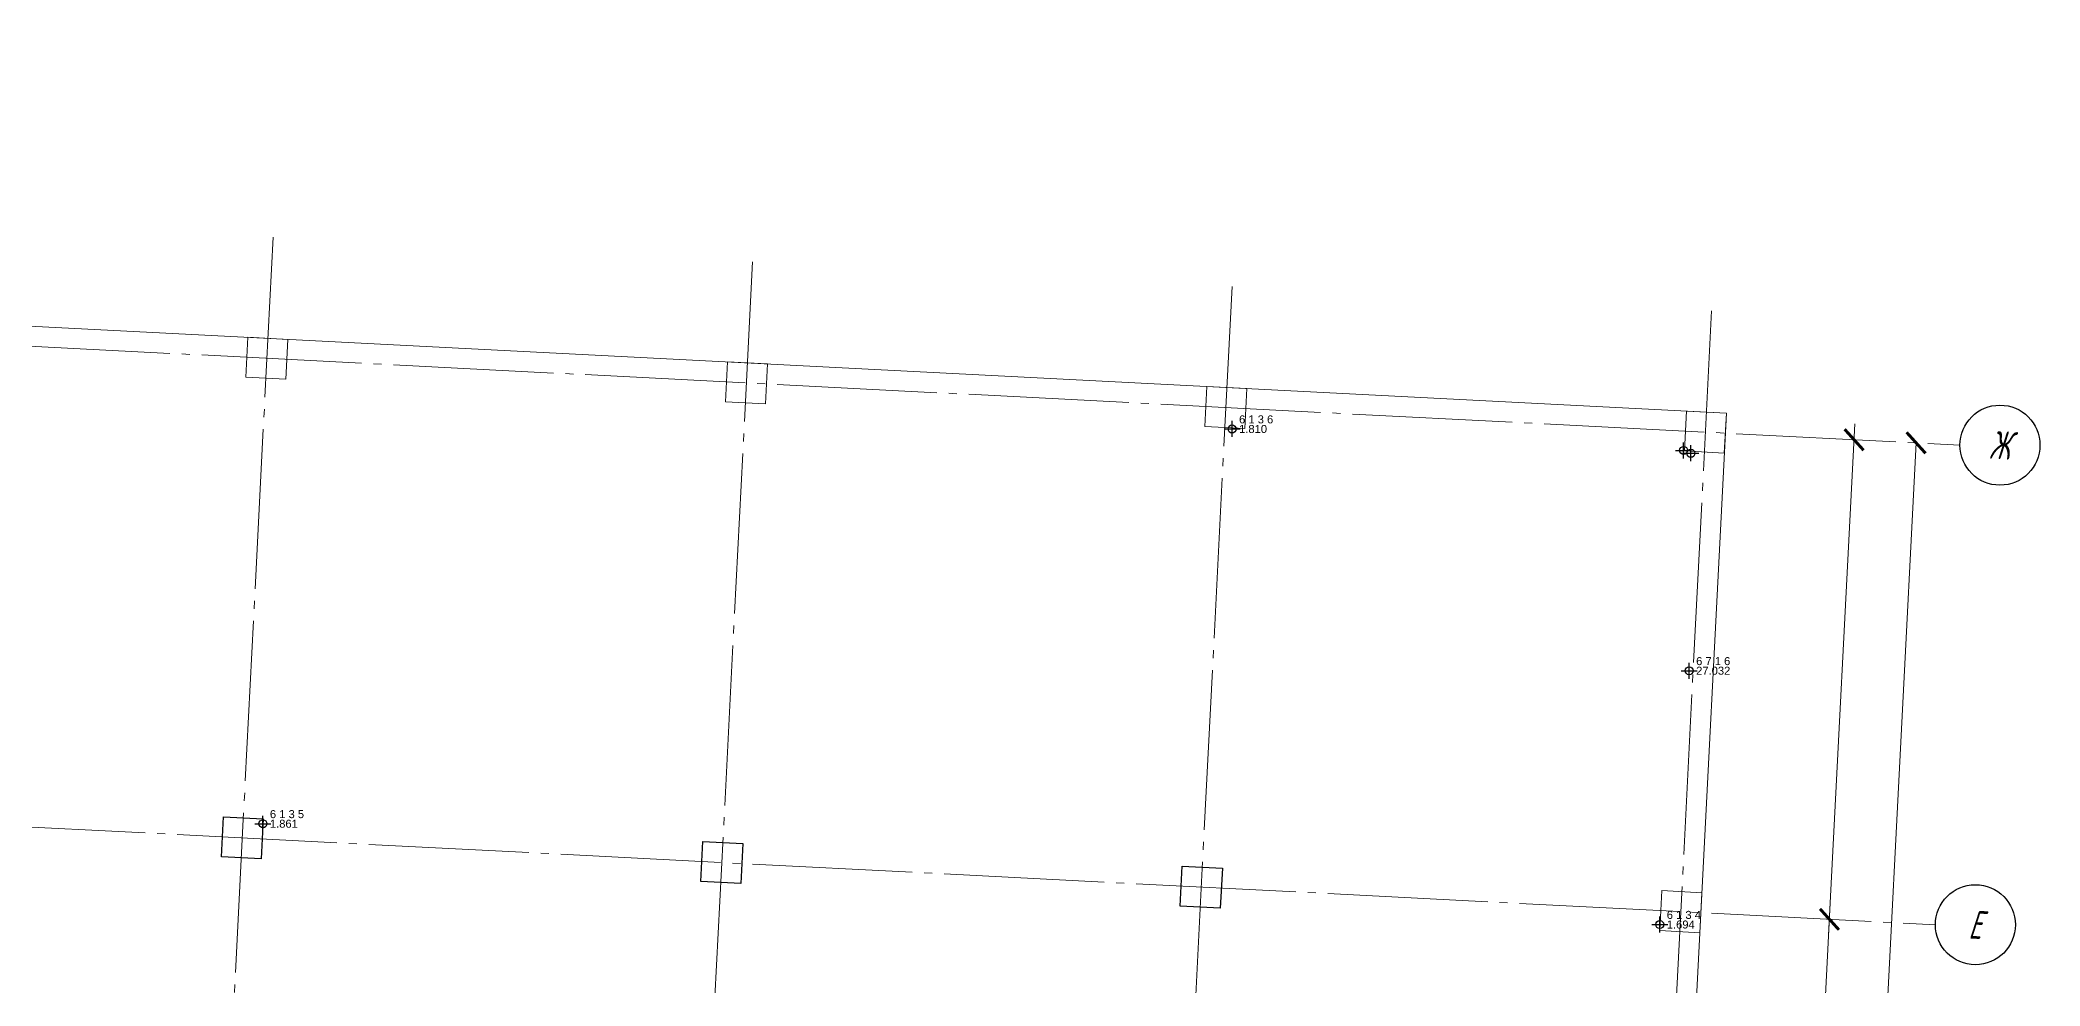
# Model space of a CAD drawing. Header units: millimetres. Extents: x -21314 to -21213, y 38223 to 38274.
# Drawn here: x -21238.13 to -21213.14, y 38255.39 to 38267.21 of the extents above; entities that cross this region are included whole.
import ezdxf
from ezdxf.enums import TextEntityAlignment as Align

# ---------------------------------------------------------------- set-up
doc = ezdxf.new("R2010")
doc.units = ezdxf.units.MM
doc.header["$PDMODE"] = 34
doc.header["$PDSIZE"] = 0.1
doc.linetypes.add('HIDDEN2', pattern=[4.7625, 3.175, -1.5875])
doc.linetypes.add('ГОСТ 2.303 5', pattern=[24, 20, -1.5, 1, -1.5])
for name, color, linetype, lineweight in [('ка', 7, 'Continuous', 30), ('КЖ_колонны', 7, 'Continuous', 15), ('СПДС_ОСИ', 1, 'ГОСТ 2.303 5', 15), ('СПДС_РАЗМЕРЫ', 152, 'Continuous', 25)]:
    doc.layers.add(name, color=color, linetype=linetype, lineweight=lineweight)
for name, color, linetype in [('КЖ_опалубка стен', 7, 'Continuous'), ('Номер_cw_GPT', 7, 'Continuous'), ('Номер_GRO', 7, 'Continuous'), ('Отметка_cw_GPT', 7, 'Continuous'), ('Отметка_GRO', 7, 'Continuous'), ('Пикет_cw_GPT', 7, 'Continuous'), ('Пикет_GRO', 7, 'Continuous')]:
    doc.layers.add(name, color=color, linetype=linetype)
doc.styles.add('AxeAndPointZ', font='arial.ttf')
doc.styles.get("Standard").update_dxf_attribs({"font": 'arial.ttf'})
doc.styles.add('ГОСТ 2.304', font='', dxfattribs={"width": 0.8, "oblique": 15})
doc.styles.get('ГОСТ 2.304').set_extended_font_data('GOST 2.304 type A')

# ---------------------------------------------------------------- blocks, each defined once
blk = doc.blocks.new('_ArchTick')
at = {"color": 0, "linetype": 'ByBlock', "const_width": 0.15}
blk.add_lwpolyline([(-0.5, -0.5), (0.5, 0.5)], dxfattribs=at)
blk = doc.blocks.new('т34р5и4')
at = {"layer": 'КЖ_колонны'}
for p, q in [((-21235.556, 38262.993), (-21235.531, 38263.493)), ((-21235.531, 38263.493), (-21235.031, 38263.467)), ((-21235.031, 38263.467), (-21235.057, 38262.968)), ((-21235.057, 38262.968), (-21235.556, 38262.993)), ((-21229.564, 38262.686), (-21229.539, 38263.185)), ((-21229.539, 38263.185), (-21229.039, 38263.16)), ((-21229.039, 38263.16), (-21229.065, 38262.661)), ((-21223.572, 38262.379), (-21223.546, 38262.878)), ((-21223.546, 38262.878), (-21223.047, 38262.853)), ((-21223.047, 38262.853), (-21223.073, 38262.353)), ((-21229.065, 38262.661), (-21229.564, 38262.686)), ((-21217.58, 38262.072), (-21217.554, 38262.571)), ((-21217.554, 38262.571), (-21217.055, 38262.545)), ((-21217.055, 38262.545), (-21217.081, 38262.046)), ((-21223.073, 38262.353), (-21223.572, 38262.379)), ((-21217.081, 38262.046), (-21217.58, 38262.072)), ((-21217.887, 38256.08), (-21217.861, 38256.579)), ((-21217.861, 38256.579), (-21217.362, 38256.553)), ((-21217.362, 38256.553), (-21217.388, 38256.054)), ((-21217.388, 38256.054), (-21217.887, 38256.08))]:
    blk.add_line(p, q, dxfattribs=at)
at = {"layer": 'КЖ_опалубка стен', "linetype": 'HIDDEN2', "ltscale": 100}
for p, q in [((-21235.863, 38257.001), (-21235.838, 38257.5)), ((-21235.838, 38257.5), (-21235.339, 38257.475)), ((-21235.339, 38257.475), (-21235.364, 38256.976)), ((-21229.871, 38256.694), (-21229.846, 38257.193)), ((-21229.846, 38257.193), (-21229.346, 38257.168)), ((-21235.364, 38256.976), (-21235.863, 38257.001)), ((-21229.346, 38257.168), (-21229.372, 38256.668)), ((-21229.372, 38256.668), (-21229.871, 38256.694)), ((-21223.879, 38256.387), (-21223.854, 38256.886)), ((-21223.854, 38256.886), (-21223.354, 38256.861)), ((-21223.354, 38256.861), (-21223.38, 38256.361)), ((-21223.38, 38256.361), (-21223.879, 38256.387))]:
    blk.add_line(p, q, dxfattribs=at)
at = {"layer": 'СПДС_ОСИ', "linetype": 'ГОСТ 2.303 5', "lineweight": 15, "ltscale": 0.1}
for points in [[(-21310.911, 38267.107), (-21310.411, 38267.081), (-21214.136, 38262.145)], [(-21235.216, 38264.743), (-21237.273, 38224.631), (-21237.298, 38224.131)], [(-21229.224, 38264.436), (-21231.28, 38224.324), (-21231.306, 38223.824)], [(-21223.232, 38264.129), (-21225.288, 38224.016), (-21225.314, 38223.517)], [(-21217.24, 38263.822), (-21219.234, 38224.926), (-21219.234, 38224.926)], [(-21311.218, 38261.114), (-21310.719, 38261.089), (-21214.443, 38256.153)]]:
    blk.add_lwpolyline(points, dxfattribs=at)
at = {"layer": 'СПДС_ОСИ', "linetype": 'Continuous', "lineweight": 25, "ltscale": 100}
for centre in [(-21213.636, 38262.145), (-21213.943, 38256.153)]:
    blk.add_circle(centre, 0.5, dxfattribs=at)
at = {"layer": 'СПДС_РАЗМЕРЫ', "lineweight": 15, "ltscale": 100}
for p, q in [((-21215.449, 38262.413), (-21215.777, 38256.021)), ((-21214.684, 38262.174), (-21216.527, 38226.221)), ((-21215.756, 38256.421), (-21216.084, 38250.029))]:
    blk.add_line(p, q, dxfattribs=at)
at = {"layer": 'СПДС_РАЗМЕРЫ', "lineweight": 15, "xscale": 0.2500000000000001, "yscale": 0.2500000000000001, "zscale": 0.2500000000000001}
for p, rotation in [((-21215.459, 38262.213), 267.0653760668869), ((-21215.459, 38262.213), 87.06537606688698), ((-21214.684, 38262.174), 87.06537606688698), ((-21215.767, 38256.221), 267.065376066887), ((-21215.767, 38256.221), 87.06537606688698)]:
    blk.add_blockref('_ArchTick', p, dxfattribs=dict(at, rotation=rotation))
at = {"layer": 'СПДС_ОСИ', "linetype": 'Continuous', "lineweight": 25, "ltscale": 100, "style": 'ГОСТ 2.304', "oblique": 15, "width": 0.8}
for s, p in [('Ж', (-21213.636, 38262.145)), ('Е', (-21213.943, 38256.153))]:
    blk.add_text(s, height=0.35, rotation=357.0654, dxfattribs=at).set_placement(p, align=Align.MIDDLE_CENTER)

msp = doc.modelspace()

# ---------------------------------------------------------------- linework, layer by layer
at = {"layer": 'ка', "lineweight": 15}
msp.add_lwpolyline([(-21307.986, 38267.207), (-21217.055, 38262.545), (-21218.924, 38226.093), (-21309.854, 38230.755)], close=True, dxfattribs=at)
at = {"layer": 'Пикет_cw_GPT', "color": 121, "linetype": 'Continuous'}
for p in [(-21217.59, 38262.08, 223.498), (-21217.499, 38262.043, 223.367)]:
    msp.add_point(p, dxfattribs=at)
at = {"layer": 'Пикет_GRO', "color": 111}
for p in [(-21223.232, 38262.347, 1.81), (-21217.52, 38259.327, 27.032), (-21235.344, 38257.415, 1.861), (-21217.887, 38256.156, 1.694)]:
    msp.add_point(p, dxfattribs=at)

# ---------------------------------------------------------------- block references
msp.add_blockref('т34р5и4', (0, 0))

# ---------------------------------------------------------------- texts
at = {"layer": 'Номер_cw_GPT', "color": 231, "linetype": 'Continuous', "style": 'AxeAndPointZ'}
for s, p in [('6 2 2 4', (-21217.586, 38262.084, 223.498)), ('6 2 2 3', (-21217.495, 38262.046, 223.367))]:
    msp.add_text(s, height=0.005, dxfattribs=at).set_placement(p)
at = {"layer": 'Номер_GRO', "color": 30}
for s, p in [('6 1 3 6', (-21223.145, 38262.417, 1.81)), ('6 7 1 6', (-21217.433, 38259.397, 27.032)), ('6 1 3 5', (-21235.257, 38257.485, 1.861)), ('6 1 3 4', (-21217.8, 38256.226, 1.694))]:
    msp.add_text(s, height=0.1, dxfattribs=at).set_placement(p)
at = {"layer": 'Отметка_cw_GPT', "color": 191, "linetype": 'Continuous', "style": 'AxeAndPointZ'}
for s, p in [('223.498', (-21217.586, 38262.077, 223.498)), ('223.367', (-21217.495, 38262.041, 223.367))]:
    msp.add_text(s, height=0.005, dxfattribs=at).set_placement(p)
at = {"layer": 'Отметка_GRO', "color": 240}
for s, p in [('1.810', (-21223.145, 38262.297, 1.81)), ('27.032', (-21217.433, 38259.277, 27.032)), ('1.861', (-21235.257, 38257.365, 1.861)), ('1.694', (-21217.8, 38256.106, 1.694))]:
    msp.add_text(s, height=0.1, dxfattribs=at).set_placement(p)

doc.saveas('drawing.dxf')
